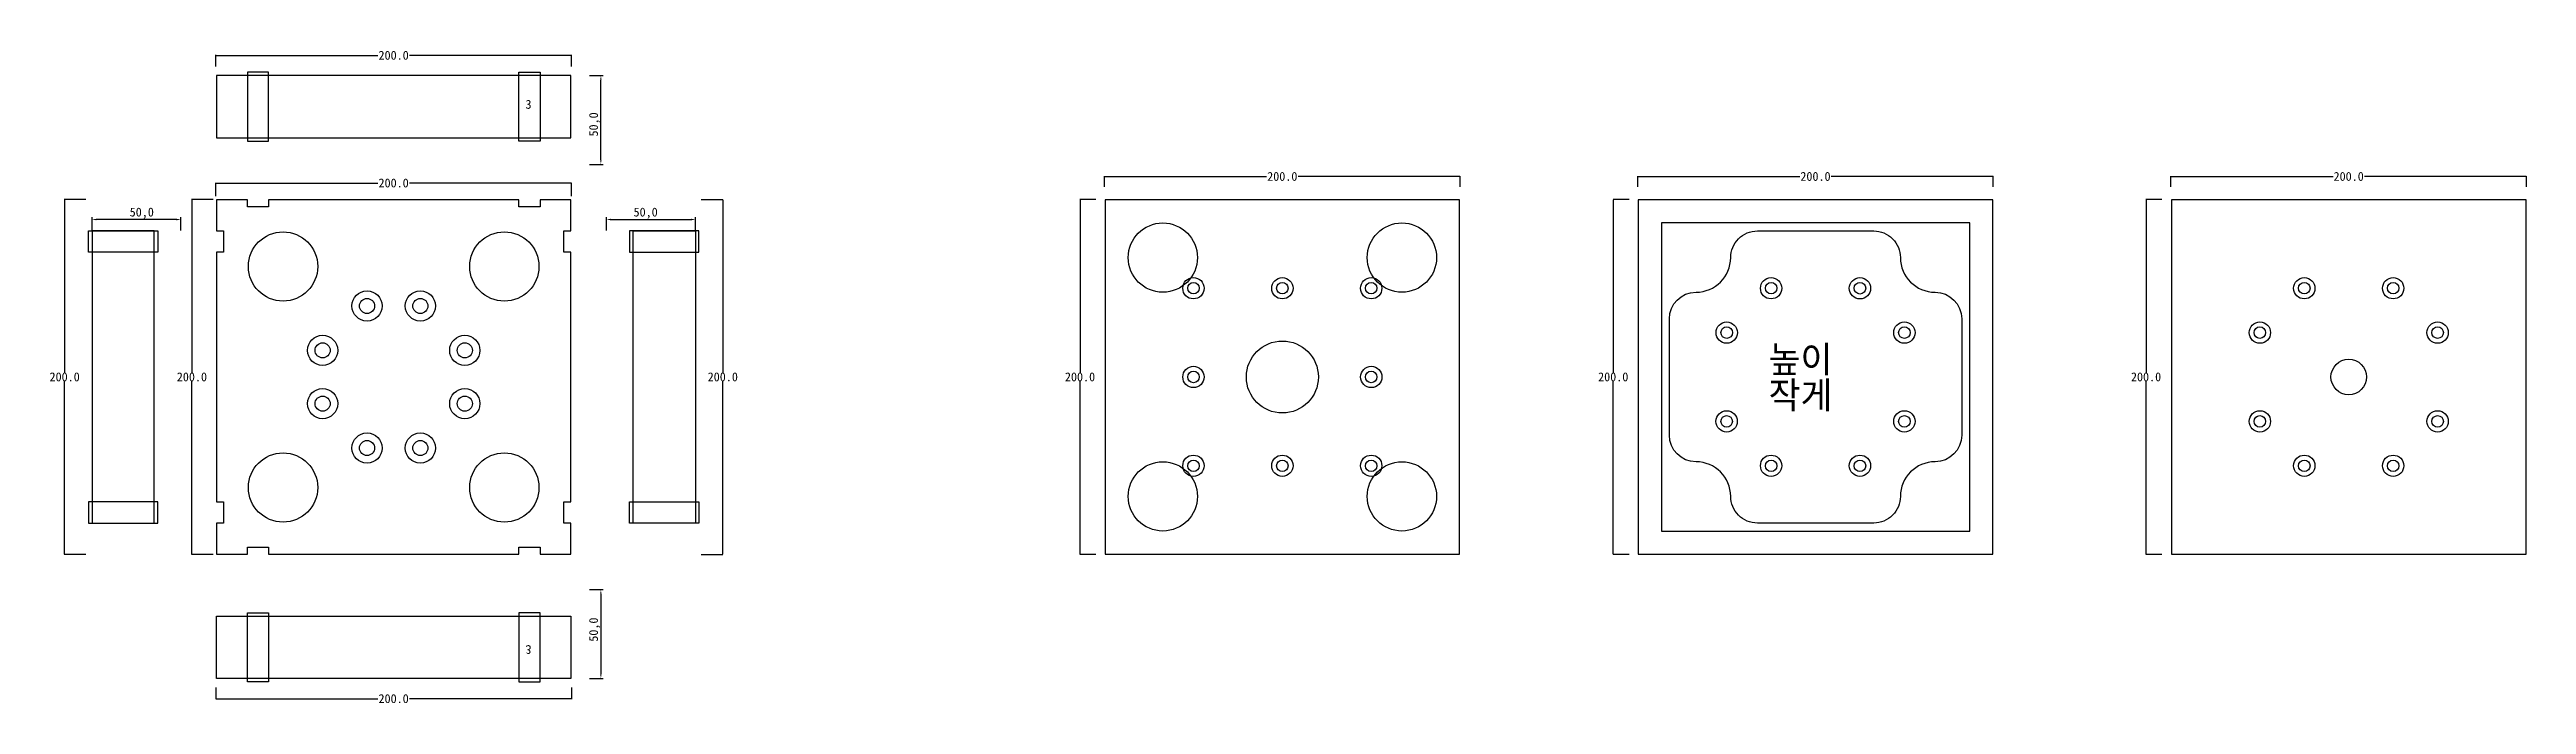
# Model space of a CAD drawing. Header units: millimetres. Extents: x 651 to 2044, y 197 to 565.
import ezdxf

# ---------------------------------------------------------------- set-up
doc = ezdxf.new("R2010")
doc.units = ezdxf.units.MM
for name, color, linetype in [('TEXT', 3, 'Continuous'), ('볼트 구멍', 7, 'Continuous'), ('치구', 7, 'Continuous'), ('치수', 7, 'Continuous')]:
    doc.layers.add(name, color=color, linetype=linetype)
doc.dimstyles.new('ISO-25', dxfattribs={"dimtxt": 2.5, "dimasz": 2.5, "dimexe": 1.25, "dimexo": 0.625, "dimtad": 1, "dimtxsty": 'Standard', "dimcen": 2.5, "dimadec": 0, "dimazin": 0, "dimtfac": 1, "dimtmove": 0, "dimatfit": 3, "dimfxl": 0, "dimarcsym": 0})
doc.dimstyles.get("Standard").update_dxf_attribs({"dimtxt": 7, "dimasz": 0.18, "dimexe": 0.18, "dimexo": 0.0625, "dimgap": 0.09, "dimtad": 0, "dimtih": 1, "dimtoh": 1, "dimdec": 1, "dimzin": 0, "dimdsep": 46, "dimtxsty": 'Standard', "dimcen": 0.09, "dimadec": 0, "dimazin": 0, "dimtfac": 1, "dimtdec": 1, "dimtofl": 0, "dimtmove": 0, "dimatfit": 3, "dimfxl": 0, "dimtolj": 1, "dimtzin": 0, "dimarcsym": 0})

# ---------------------------------------------------------------- blocks, each defined once
blk = doc.blocks.new('*D18')
at = {"layer": 'Defpoints', "color": 0}
for p in [(954, 550.7), (960.9, 550.7), (954, 500.7)]:
    blk.add_point(p, dxfattribs=at)
at = {"layer": '치수', "color": 0, "lineweight": -2}
for p, q in [((954.6, 550.7), (962.2, 550.7)), ((960.9, 503.2), (960.9, 548.2)), ((954.6, 500.7), (962.2, 500.7))]:
    blk.add_line(p, q, dxfattribs=at)
at = {"layer": '치수', "color": 0}
for points in [[(960.5, 548.2), (961.3, 548.2), (960.9, 550.7)], [(960.5, 503.2), (961.3, 503.2), (960.9, 500.7)]]:
    blk.add_solid(points, dxfattribs=at)
at = {"layer": '치수', "color": 0, "insert": (957.4, 523.2), "char_height": 5, "attachment_point": 5, "rotation": 90}
blk.add_mtext('50,0', dxfattribs=at)
blk = doc.blocks.new('*D19')
at = {"layer": 'Defpoints', "color": 0, "linetype": 'Continuous'}
for p in [(1244.3, 488.1), (1444.3, 493.9), (1444.3, 488.1)]:
    blk.add_point(p, dxfattribs=at)
at = {"layer": '치수', "color": 0, "linetype": 'Continuous', "lineweight": -2}
for p, q in [((1244.3, 488.1), (1244.3, 494.1)), ((1244.5, 493.9), (1335.5, 493.9)), ((1444.2, 493.9), (1353.2, 493.9)), ((1444.3, 488.1), (1444.3, 494.1))]:
    blk.add_line(p, q, dxfattribs=at)
at = {"layer": '치수', "color": 0, "linetype": 'Continuous'}
for points in [[(1244.5, 494), (1244.5, 493.9), (1244.3, 493.9)], [(1444.2, 494), (1444.2, 493.9), (1444.3, 493.9)]]:
    blk.add_solid(points, dxfattribs=at)
at = {"layer": '치수', "color": 0, "linetype": 'Continuous', "insert": (1344.3, 493.9), "char_height": 5, "attachment_point": 5}
blk.add_mtext('\\A1;200.0', dxfattribs=at)
blk = doc.blocks.new('*D20')
at = {"layer": 'Defpoints', "color": 0, "linetype": 'Continuous'}
for p in [(671.3, 481), (659.2, 281), (671.3, 281)]:
    blk.add_point(p, dxfattribs=at)
at = {"layer": '치수', "color": 0, "linetype": 'Continuous', "lineweight": -2}
for p, q in [((671.2, 481), (659, 481)), ((659.2, 480.8), (659.2, 383.5)), ((659.2, 281.1), (659.2, 378.4)), ((671.2, 281), (659, 281))]:
    blk.add_line(p, q, dxfattribs=at)
at = {"layer": '치수', "color": 0, "linetype": 'Continuous'}
for points in [[(659.2, 480.8), (659.2, 480.8), (659.2, 481)], [(659.2, 281.1), (659.2, 281.1), (659.2, 281)]]:
    blk.add_solid(points, dxfattribs=at)
at = {"layer": '치수', "color": 0, "linetype": 'Continuous', "insert": (659.2, 381), "char_height": 5, "attachment_point": 5}
blk.add_mtext('\\A1;200.0', dxfattribs=at)
blk = doc.blocks.new('*D21')
at = {"layer": 'Defpoints', "color": 0, "linetype": 'Continuous'}
for p in [(1017.4, 481), (1017.4, 281), (1029.5, 281)]:
    blk.add_point(p, dxfattribs=at)
at = {"layer": '치수', "color": 0, "linetype": 'Continuous', "lineweight": -2}
for p, q in [((1017.4, 481), (1029.6, 481)), ((1029.5, 480.8), (1029.5, 383.5)), ((1029.5, 281.1), (1029.5, 378.4)), ((1017.4, 281), (1029.6, 281))]:
    blk.add_line(p, q, dxfattribs=at)
at = {"layer": '치수', "color": 0, "linetype": 'Continuous'}
for points in [[(1029.4, 480.8), (1029.5, 480.8), (1029.5, 481)], [(1029.4, 281.1), (1029.5, 281.1), (1029.5, 281)]]:
    blk.add_solid(points, dxfattribs=at)
at = {"layer": '치수', "color": 0, "linetype": 'Continuous', "insert": (1029.5, 381), "char_height": 5, "attachment_point": 5}
blk.add_mtext('\\A1;200.0', dxfattribs=at)
blk = doc.blocks.new('*D22')
at = {"layer": 'Defpoints', "color": 0, "linetype": 'Continuous'}
for p in [(742.9, 481), (730.8, 281), (742.9, 281)]:
    blk.add_point(p, dxfattribs=at)
at = {"layer": '치수', "color": 0, "linetype": 'Continuous', "lineweight": -2}
for p, q in [((742.8, 481), (730.6, 481)), ((730.8, 480.8), (730.8, 383.5)), ((730.8, 281.1), (730.8, 378.4)), ((742.8, 281), (730.6, 281))]:
    blk.add_line(p, q, dxfattribs=at)
at = {"layer": '치수', "color": 0, "linetype": 'Continuous'}
for points in [[(730.8, 480.8), (730.8, 480.8), (730.8, 481)], [(730.8, 281.1), (730.8, 281.1), (730.8, 281)]]:
    blk.add_solid(points, dxfattribs=at)
at = {"layer": '치수', "color": 0, "linetype": 'Continuous', "insert": (730.8, 381), "char_height": 5, "attachment_point": 5}
blk.add_mtext('\\A1;200.0', dxfattribs=at)
blk = doc.blocks.new('*D23')
at = {"layer": 'Defpoints', "color": 0, "linetype": 'Continuous'}
for p in [(1239.4, 481), (1230.5, 281), (1239.4, 281)]:
    blk.add_point(p, dxfattribs=at)
at = {"layer": '치수', "color": 0, "linetype": 'Continuous', "lineweight": -2}
for p, q in [((1239.4, 481), (1230.4, 481)), ((1230.5, 480.8), (1230.5, 383.5)), ((1230.5, 281.1), (1230.5, 378.4)), ((1239.4, 281), (1230.4, 281))]:
    blk.add_line(p, q, dxfattribs=at)
at = {"layer": '치수', "color": 0, "linetype": 'Continuous'}
for points in [[(1230.5, 480.8), (1230.6, 480.8), (1230.5, 481)], [(1230.5, 281.1), (1230.6, 281.1), (1230.5, 281)]]:
    blk.add_solid(points, dxfattribs=at)
at = {"layer": '치수', "color": 0, "linetype": 'Continuous', "insert": (1230.5, 381), "char_height": 5, "attachment_point": 5}
blk.add_mtext('\\A1;200.0', dxfattribs=at)
blk = doc.blocks.new('*D24')
at = {"layer": 'Defpoints', "color": 0}
for p in [(954, 261.2), (954, 211.2), (960.9, 211.2)]:
    blk.add_point(p, dxfattribs=at)
at = {"layer": '치수', "color": 0, "lineweight": -2}
for p, q in [((954.6, 261.2), (962.2, 261.2)), ((960.9, 258.7), (960.9, 213.7)), ((954.6, 211.2), (962.2, 211.2))]:
    blk.add_line(p, q, dxfattribs=at)
at = {"layer": '치수', "color": 0}
for points in [[(960.5, 258.7), (961.3, 258.7), (960.9, 261.2)], [(960.5, 213.7), (961.3, 213.7), (960.9, 211.2)]]:
    blk.add_solid(points, dxfattribs=at)
at = {"layer": '치수', "color": 0, "insert": (957.4, 238.7), "char_height": 5, "attachment_point": 5, "rotation": 90}
blk.add_mtext('50,0', dxfattribs=at)
blk = doc.blocks.new('*D25')
at = {"layer": 'Defpoints', "color": 0, "linetype": 'Continuous'}
for p in [(744.3, 206.2), (944.3, 206.2), (944.3, 199.8)]:
    blk.add_point(p, dxfattribs=at)
at = {"layer": '치수', "color": 0, "linetype": 'Continuous', "lineweight": -2}
for p, q in [((744.3, 206.1), (744.3, 199.6)), ((744.5, 199.8), (835.5, 199.8)), ((944.2, 199.8), (853.2, 199.8)), ((944.3, 206.1), (944.3, 199.6))]:
    blk.add_line(p, q, dxfattribs=at)
at = {"layer": '치수', "color": 0, "linetype": 'Continuous'}
for points in [[(744.5, 199.8), (744.5, 199.8), (744.3, 199.8)], [(944.2, 199.8), (944.2, 199.8), (944.3, 199.8)]]:
    blk.add_solid(points, dxfattribs=at)
at = {"layer": '치수', "color": 0, "linetype": 'Continuous', "insert": (844.3, 199.8), "char_height": 5, "attachment_point": 5}
blk.add_mtext('\\A1;200.0', dxfattribs=at)
blk = doc.blocks.new('*D26')
at = {"layer": 'Defpoints', "color": 0}
for p in [(674.6, 469.6), (674.6, 462.8), (724.6, 462.8)]:
    blk.add_point(p, dxfattribs=at)
at = {"layer": '치수', "color": 0, "lineweight": -2}
for p, q in [((674.6, 463.4), (674.6, 470.9)), ((722.1, 469.6), (677.1, 469.6)), ((724.6, 463.4), (724.6, 470.9))]:
    blk.add_line(p, q, dxfattribs=at)
at = {"layer": '치수', "color": 0}
for points in [[(677.1, 470.1), (677.1, 469.2), (674.6, 469.6)], [(722.1, 470.1), (722.1, 469.2), (724.6, 469.6)]]:
    blk.add_solid(points, dxfattribs=at)
at = {"layer": '치수', "color": 0, "insert": (702.6, 473.2), "char_height": 5, "attachment_point": 5}
blk.add_mtext('50,0', dxfattribs=at)
blk = doc.blocks.new('*D27')
at = {"layer": 'Defpoints', "color": 0}
for p in [(964.1, 462.8), (1014.1, 469.6), (1014.1, 462.8)]:
    blk.add_point(p, dxfattribs=at)
at = {"layer": '치수', "color": 0, "lineweight": -2}
for p, q in [((964.1, 463.4), (964.1, 470.9)), ((966.6, 469.6), (1011.6, 469.6)), ((1014.1, 463.4), (1014.1, 470.9))]:
    blk.add_line(p, q, dxfattribs=at)
at = {"layer": '치수', "color": 0}
for points in [[(966.6, 470.1), (966.6, 469.2), (964.1, 469.6)], [(1011.6, 470.1), (1011.6, 469.2), (1014.1, 469.6)]]:
    blk.add_solid(points, dxfattribs=at)
at = {"layer": '치수', "color": 0, "insert": (986.1, 473.2), "char_height": 5, "attachment_point": 5}
blk.add_mtext('50,0', dxfattribs=at)
blk = doc.blocks.new('*D28')
at = {"layer": 'Defpoints', "color": 0, "linetype": 'Continuous'}
for p in [(944.3, 490.2), (744.3, 482.8), (944.3, 482.8)]:
    blk.add_point(p, dxfattribs=at)
at = {"layer": '치수', "color": 0, "linetype": 'Continuous', "lineweight": -2}
for p, q in [((744.3, 482.8), (744.3, 490.4)), ((744.5, 490.2), (835.5, 490.2)), ((944.2, 490.2), (853.2, 490.2)), ((944.3, 482.8), (944.3, 490.4))]:
    blk.add_line(p, q, dxfattribs=at)
at = {"layer": '치수', "color": 0, "linetype": 'Continuous'}
for points in [[(744.5, 490.2), (744.5, 490.1), (744.3, 490.2)], [(944.2, 490.2), (944.2, 490.1), (944.3, 490.2)]]:
    blk.add_solid(points, dxfattribs=at)
at = {"layer": '치수', "color": 0, "linetype": 'Continuous', "insert": (844.3, 490.2), "char_height": 5, "attachment_point": 5}
blk.add_mtext('\\A1;200.0', dxfattribs=at)
blk = doc.blocks.new('*D29')
at = {"layer": 'Defpoints', "color": 0, "linetype": 'Continuous'}
for p in [(1839.2, 481), (1830.3, 281), (1839.2, 281)]:
    blk.add_point(p, dxfattribs=at)
at = {"layer": '치수', "color": 0, "linetype": 'Continuous', "lineweight": -2}
for p, q in [((1839.1, 481), (1830.1, 481)), ((1830.3, 480.8), (1830.3, 383.5)), ((1830.3, 281.1), (1830.3, 378.4)), ((1839.1, 281), (1830.1, 281))]:
    blk.add_line(p, q, dxfattribs=at)
at = {"layer": '치수', "color": 0, "linetype": 'Continuous'}
for points in [[(1830.3, 480.8), (1830.3, 480.8), (1830.3, 481)], [(1830.3, 281.1), (1830.3, 281.1), (1830.3, 281)]]:
    blk.add_solid(points, dxfattribs=at)
at = {"layer": '치수', "color": 0, "linetype": 'Continuous', "insert": (1830.3, 381), "char_height": 5, "attachment_point": 5}
blk.add_mtext('\\A1;200.0', dxfattribs=at)
blk = doc.blocks.new('*D30')
at = {"layer": 'Defpoints', "color": 0, "linetype": 'Continuous'}
for p in [(1539.4, 481), (1530.5, 281), (1539.4, 281)]:
    blk.add_point(p, dxfattribs=at)
at = {"layer": '치수', "color": 0, "linetype": 'Continuous', "lineweight": -2}
for p, q in [((1539.4, 481), (1530.4, 481)), ((1530.5, 480.8), (1530.5, 383.5)), ((1530.5, 281.1), (1530.5, 378.4)), ((1539.4, 281), (1530.4, 281))]:
    blk.add_line(p, q, dxfattribs=at)
at = {"layer": '치수', "color": 0, "linetype": 'Continuous'}
for points in [[(1530.5, 480.8), (1530.6, 480.8), (1530.5, 481)], [(1530.5, 281.1), (1530.6, 281.1), (1530.5, 281)]]:
    blk.add_solid(points, dxfattribs=at)
at = {"layer": '치수', "color": 0, "linetype": 'Continuous', "insert": (1530.5, 381), "char_height": 5, "attachment_point": 5}
blk.add_mtext('\\A1;200.0', dxfattribs=at)
blk = doc.blocks.new('*D31')
at = {"layer": 'Defpoints', "color": 0, "linetype": 'Continuous'}
for p in [(1544.3, 488.1), (1744.3, 493.9), (1744.3, 488.1)]:
    blk.add_point(p, dxfattribs=at)
at = {"layer": '치수', "color": 0, "linetype": 'Continuous', "lineweight": -2}
for p, q in [((1544.3, 488.1), (1544.3, 494.1)), ((1544.5, 493.9), (1635.5, 493.9)), ((1744.2, 493.9), (1653.2, 493.9)), ((1744.3, 488.1), (1744.3, 494.1))]:
    blk.add_line(p, q, dxfattribs=at)
at = {"layer": '치수', "color": 0, "linetype": 'Continuous'}
for points in [[(1544.5, 494), (1544.5, 493.9), (1544.3, 493.9)], [(1744.2, 494), (1744.2, 493.9), (1744.3, 493.9)]]:
    blk.add_solid(points, dxfattribs=at)
at = {"layer": '치수', "color": 0, "linetype": 'Continuous', "insert": (1644.3, 493.9), "char_height": 5, "attachment_point": 5}
blk.add_mtext('\\A1;200.0', dxfattribs=at)
blk = doc.blocks.new('*D32')
at = {"layer": 'Defpoints', "color": 0, "linetype": 'Continuous'}
for p in [(1844.3, 488.1), (2044.3, 493.9), (2044.3, 488.1)]:
    blk.add_point(p, dxfattribs=at)
at = {"layer": '치수', "color": 0, "linetype": 'Continuous', "lineweight": -2}
for p, q in [((1844.3, 488.1), (1844.3, 494.1)), ((1844.5, 493.9), (1935.5, 493.9)), ((2044.2, 493.9), (1953.2, 493.9)), ((2044.3, 488.1), (2044.3, 494.1))]:
    blk.add_line(p, q, dxfattribs=at)
at = {"layer": '치수', "color": 0, "linetype": 'Continuous'}
for points in [[(1844.5, 494), (1844.5, 493.9), (1844.3, 493.9)], [(2044.2, 494), (2044.2, 493.9), (2044.3, 493.9)]]:
    blk.add_solid(points, dxfattribs=at)
at = {"layer": '치수', "color": 0, "linetype": 'Continuous', "insert": (1944.3, 493.9), "char_height": 5, "attachment_point": 5}
blk.add_mtext('\\A1;200.0', dxfattribs=at)
blk = doc.blocks.new('*D33')
at = {"layer": 'Defpoints', "color": 0, "linetype": 'Continuous'}
for p in [(944.3, 562.1), (744.3, 555.7), (944.3, 555.7)]:
    blk.add_point(p, dxfattribs=at)
at = {"layer": '치수', "color": 0, "linetype": 'Continuous', "lineweight": -2}
for p, q in [((744.3, 555.8), (744.3, 562.3)), ((744.5, 562.1), (835.5, 562.1)), ((944.2, 562.1), (853.2, 562.1)), ((944.3, 555.8), (944.3, 562.3))]:
    blk.add_line(p, q, dxfattribs=at)
at = {"layer": '치수', "color": 0, "linetype": 'Continuous'}
for points in [[(744.5, 562.1), (744.5, 562.1), (744.3, 562.1)], [(944.2, 562.1), (944.2, 562.1), (944.3, 562.1)]]:
    blk.add_solid(points, dxfattribs=at)
at = {"layer": '치수', "color": 0, "linetype": 'Continuous', "insert": (844.3, 562.1), "char_height": 5, "attachment_point": 5}
blk.add_mtext('\\A1;200.0', dxfattribs=at)

msp = doc.modelspace()

# ---------------------------------------------------------------- linework, layer by layer
at = {"layer": '볼트 구멍', "color": 6}
for centre, radius in [((1294.33, 430.97), 6), ((1344.33, 430.96), 6), ((1394.33, 430.96), 6), ((1619.35, 430.96), 6), ((1669.34, 430.95), 6), ((1919.34, 430.96), 6), ((1969.34, 430.96), 6), ((829.34, 420.96), 8.5), ((859.34, 420.96), 8.5), ((804.34, 395.96), 8.5), ((884.34, 395.96), 8.5), ((1594.34, 405.95), 6), ((1694.34, 405.95), 6), ((1894.34, 405.96), 6), ((1994.34, 405.96), 6), ((1294.34, 380.97), 6), ((1394.34, 380.97), 6), ((804.34, 365.96), 8.5), ((884.34, 365.96), 8.5), ((829.34, 340.96), 8.5), ((859.34, 340.96), 8.5), ((1594.33, 355.96), 6), ((1694.34, 355.95), 6), ((1894.34, 355.96), 6), ((1994.34, 355.96), 6), ((1294.33, 330.96), 6), ((1344.33, 330.96), 6), ((1394.33, 330.96), 6), ((1619.34, 330.95), 6), ((1669.34, 330.95), 6), ((1919.34, 330.96), 6), ((1969.34, 330.96), 6)]:
    msp.add_circle(centre, radius, dxfattribs=at)
at = {"layer": '볼트 구멍', "color": 3}
for centre, radius in [((1294.33, 430.97), 3.25), ((1344.33, 430.96), 3.25), ((1394.33, 430.96), 3.25), ((1619.35, 430.96), 3.25), ((1669.34, 430.95), 3.25), ((1919.34, 430.96), 3.25), ((1969.34, 430.96), 3.25), ((829.34, 420.96), 4.25), ((859.34, 420.96), 4.25), ((1594.34, 405.95), 3.25), ((1694.34, 405.95), 3.25), ((1894.34, 405.96), 3.25), ((1994.34, 405.96), 3.25), ((804.34, 395.96), 4.25), ((884.34, 395.96), 4.25), ((1344.34, 380.96), 20.25), ((1944.34, 380.96), 10), ((1294.34, 380.97), 3.25), ((1394.34, 380.97), 3.25), ((804.34, 365.96), 4.25), ((884.34, 365.96), 4.25), ((1594.33, 355.96), 3.25), ((1694.34, 355.95), 3.25), ((1894.34, 355.96), 3.25), ((1994.34, 355.96), 3.25), ((829.34, 340.96), 4.25), ((859.34, 340.96), 4.25), ((1294.33, 330.96), 3.25), ((1344.33, 330.96), 3.25), ((1394.33, 330.96), 3.25), ((1619.34, 330.95), 3.25), ((1669.34, 330.95), 3.25), ((1919.34, 330.96), 3.25), ((1969.34, 330.96), 3.25)]:
    msp.add_circle(centre, radius, dxfattribs=at)
at = {"layer": '치구'}
for points in [[(744.59, 515.71), (944.09, 515.71), (944.09, 550.71), (744.59, 550.71)], [(748.59, 463.31), (748.59, 451.31), (744.59, 451.31), (744.59, 310.61), (748.59, 310.61), (748.59, 298.61), (744.59, 298.61), (744.59, 281.21), (761.99, 281.21), (761.99, 285.21), (773.99, 285.21), (773.99, 281.21), (914.69, 281.21), (914.69, 285.21), (926.69, 285.21), (926.69, 281.21), (944.09, 281.21), (944.09, 298.61), (940.09, 298.61), (940.09, 310.61), (944.09, 310.61), (944.09, 451.31), (940.09, 451.31), (940.09, 463.31), (944.09, 463.31), (944.09, 480.71), (926.69, 480.71), (926.69, 476.71), (914.69, 476.71), (914.69, 480.71), (773.99, 480.71), (773.99, 476.71), (761.99, 476.71), (761.99, 480.71), (744.59, 480.71), (744.59, 463.31)], [(1244.59, 480.71), (1244.59, 281.21), (1444.09, 281.21), (1444.09, 480.71)], [(1544.59, 480.71), (1544.59, 281.21), (1744.09, 281.21), (1744.09, 480.71)], [(1844.59, 480.71), (1844.59, 281.21), (2044.09, 281.21), (2044.09, 480.71)], [(709.59, 463.31), (674.59, 463.31), (674.59, 298.61), (709.59, 298.61)], [(979.09, 463.31), (1014.09, 463.31), (1014.09, 298.61), (979.09, 298.61)], [(1557.59, 467.71), (1557.59, 294.21), (1731.09, 294.21), (1731.09, 467.71)], [(744.59, 246.21), (944.09, 246.21), (944.09, 211.21), (744.59, 211.21)]]:
    msp.add_lwpolyline(points, close=True, dxfattribs=at)
at = {"layer": '치구', "color": 1}
for points in [[(761.99, 513.71), (773.99, 513.71), (773.99, 552.71), (761.99, 552.71)], [(926.69, 513.71), (914.69, 513.71), (914.69, 552.71), (926.69, 552.71)], [(672.59, 451.31), (672.59, 463.31), (711.58, 463.31), (711.58, 451.31)], [(1016.09, 451.31), (1016.09, 463.31), (977.09, 463.31), (977.09, 451.31)], [(672.59, 310.61), (672.59, 298.61), (711.58, 298.61), (711.58, 310.61)], [(1016.09, 310.61), (1016.09, 298.61), (977.09, 298.61), (977.09, 310.61)], [(761.99, 248.21), (773.99, 248.21), (773.99, 209.21), (761.99, 209.21)], [(926.69, 248.21), (914.69, 248.21), (914.69, 209.21), (926.69, 209.21)]]:
    msp.add_lwpolyline(points, close=True, dxfattribs=at)
at = {"layer": '치구'}
msp.add_lwpolyline([(1611.59, 463.21), (1677.09, 463.21, -0.4142136), (1692.09, 448.21, 0.4142135), (1711.59, 428.71, -0.4142134), (1726.59, 413.71), (1726.59, 348.21, -0.4142134), (1711.59, 333.21, 0.4142135), (1692.09, 313.71, -0.4142136), (1677.09, 298.71), (1611.59, 298.71, -0.4142136), (1596.59, 313.71, 0.4142135), (1577.09, 333.21, -0.4142134), (1562.09, 348.21), (1562.09, 413.71, -0.4142134), (1577.09, 428.71, 0.4142135), (1596.59, 448.21, -0.4142136)], format="xyb", close=True, dxfattribs=at)
for centre in [(782.09, 443.21), (906.59, 443.21), (1277.09, 448.21), (1411.59, 448.21), (782.09, 318.71), (906.59, 318.71), (1277.09, 313.71), (1411.59, 313.71)]:
    msp.add_circle(centre, 19.5, dxfattribs=at)

# ---------------------------------------------------------------- texts
at = {"color": 1}
for s, p in [('높이 ', (1617.94, 383.42)), ('작게', (1617.94, 363.21))]:
    msp.add_text(s, height=15, dxfattribs=at).set_placement(p)
at = {"layer": 'TEXT', "color": 1}
msp.add_text('3', height=5, dxfattribs=at).set_placement((918.5, 532.01))
at = {"layer": 'TEXT', "color": 1, "text_generation_flag": 2}
msp.add_text('3', height=5, rotation=180, dxfattribs=at).set_placement((918.5, 229.91))

# ---------------------------------------------------------------- dimensions: what is measured, and where the dimension line sits
at = {"layer": '치수', "color": 4, "linetype": 'Continuous'}
for base, p1, p2, picture, middle in [((944.34, 562.12), (744.34, 555.72), (944.34, 555.72), '*D33', (844.34, 562.12)), ((944.34, 199.8), (744.34, 206.19), (944.34, 206.19), '*D25', (844.34, 199.8))]:
    dim = msp.add_linear_dim(base=base, p1=p1, p2=p2, dimstyle='Standard', override={"dimtxt": 5}, dxfattribs=at)
    dim.commit()
    dim.dimension.update_dxf_attribs({"geometry": picture, "text_midpoint": middle, "dimtype": 160})
at = {"layer": '치수', "color": 4}
for base, p1, p2, angle, picture, middle in [((960.91, 550.71), (954.01, 500.71), (954.01, 550.71), 90, '*D18', (960.91, 523.21)), ((674.59, 469.63), (724.59, 462.76), (674.59, 462.76), 180, '*D26', (702.59, 469.63)), ((960.91, 211.21), (954.01, 261.21), (954.01, 211.21), 270, '*D24', (960.91, 238.71))]:
    dim = msp.add_linear_dim(base=base, p1=p1, p2=p2, angle=angle, dimstyle='ISO-25', override={"dimtxt": 5, "dimdec": 1, "dimzin": 0, "dimtdec": 1}, dxfattribs=at)
    dim.commit()
    dim.dimension.update_dxf_attribs({"geometry": picture, "text_midpoint": middle, "dimtype": 160})
at = {"layer": '치수', "color": 4, "linetype": 'Continuous'}
for base, p1, p2, picture, middle in [((944.34, 490.18), (744.34, 482.78), (944.34, 482.78), '*D28', (844.34, 490.18)), ((1444.34, 493.95), (1244.34, 488.06), (1444.34, 488.06), '*D19', (1344.34, 493.95)), ((1744.34, 493.95), (1544.34, 488.06), (1744.34, 488.06), '*D31', (1644.34, 493.95)), ((2044.34, 493.95), (1844.34, 488.06), (2044.34, 488.06), '*D32', (1944.34, 493.95))]:
    dim = msp.add_linear_dim(base=base, p1=p1, p2=p2, dimstyle='Standard', override={"dimtxt": 5}, dxfattribs=at)
    dim.commit()
    dim.dimension.update_dxf_attribs({"geometry": picture, "text_midpoint": middle})
for base, p1, p2, picture, middle in [((659.22, 280.96), (671.29, 480.96), (671.29, 280.96), '*D20', (659.22, 380.96)), ((730.81, 280.96), (742.87, 480.96), (742.87, 280.96), '*D22', (730.81, 380.96)), ((1029.45, 280.96), (1017.38, 480.96), (1017.38, 280.96), '*D21', (1029.45, 380.96)), ((1230.54, 280.96), (1239.44, 480.96), (1239.44, 280.96), '*D23', (1230.54, 380.96)), ((1530.54, 280.96), (1539.44, 480.96), (1539.44, 280.96), '*D30', (1530.54, 380.96)), ((1830.29, 280.96), (1839.19, 480.96), (1839.19, 280.96), '*D29', (1830.29, 380.96))]:
    dim = msp.add_linear_dim(base=base, p1=p1, p2=p2, angle=90, dimstyle='Standard', override={"dimtxt": 5}, dxfattribs=at)
    dim.commit()
    dim.dimension.update_dxf_attribs({"geometry": picture, "text_midpoint": middle})
at = {"layer": '치수', "color": 4}
dim = msp.add_linear_dim(base=(1014.09, 469.63), p1=(964.09, 462.76), p2=(1014.09, 462.76), dimstyle='ISO-25', override={"dimtxt": 5, "dimdec": 1, "dimzin": 0, "dimtdec": 1}, dxfattribs=at)
dim.commit()
dim.dimension.update_dxf_attribs({"geometry": '*D27', "text_midpoint": (986.09, 469.63), "dimtype": 160})

doc.saveas('drawing.dxf')
